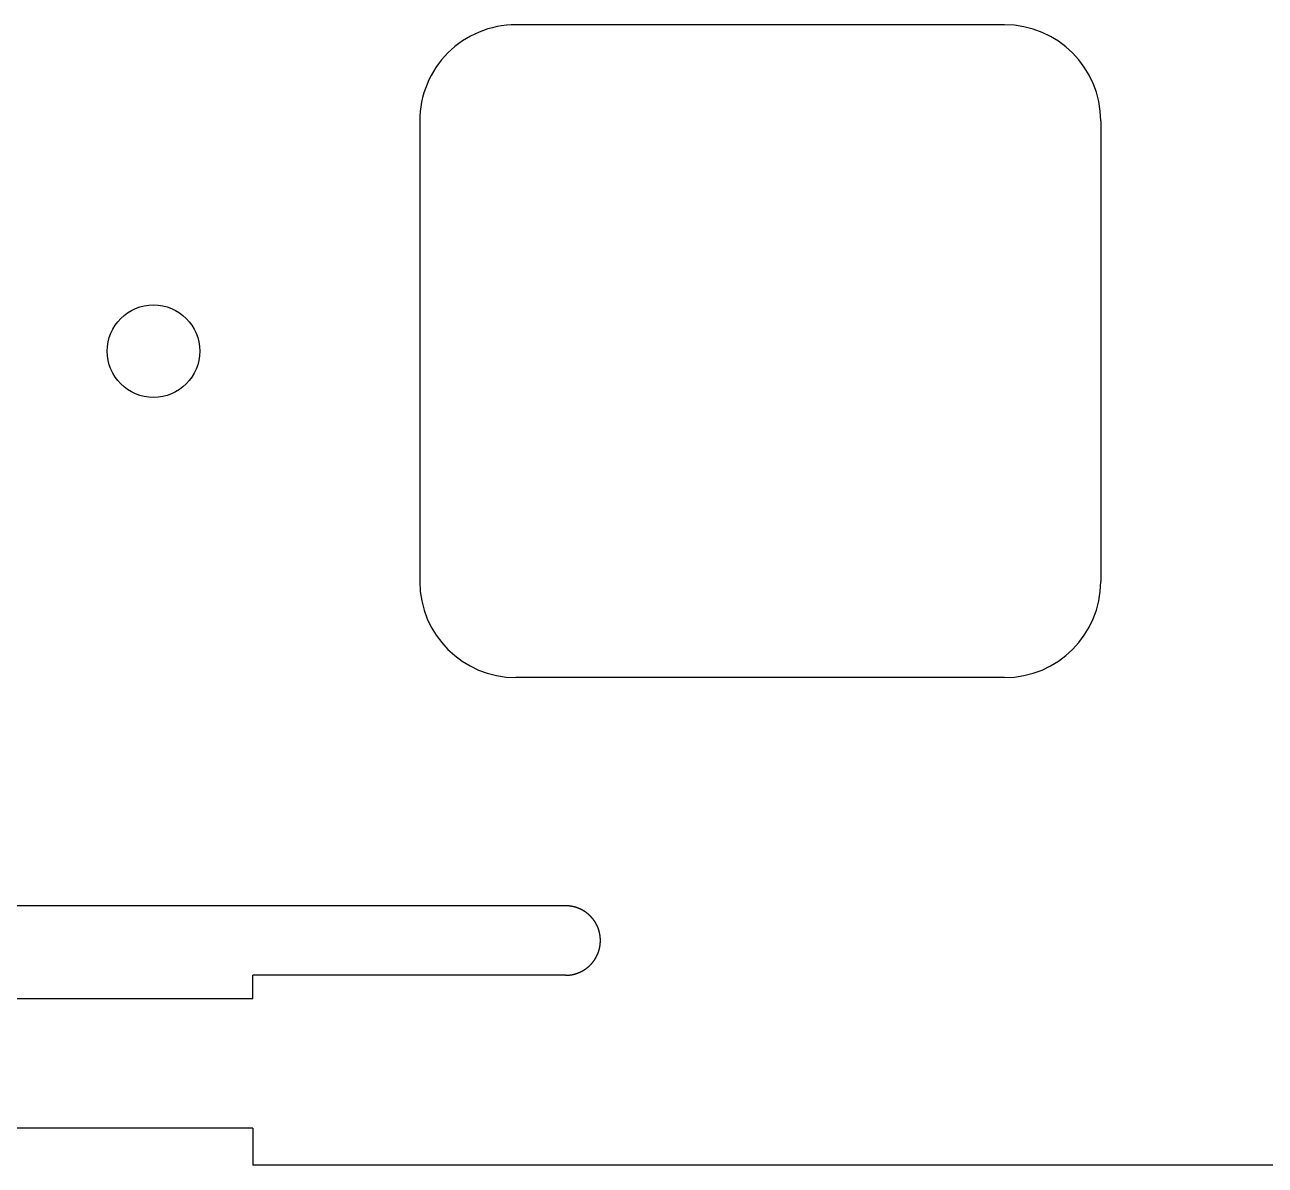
# Model space of a CAD drawing. Header units: millimetres. Extents: x -11 to 340, y -118 to 18.
# Drawn here: x 274.64 to 301.41, y -117.6 to -92.96 of the extents above; entities that cross this region are included whole.
import ezdxf

# ---------------------------------------------------------------- set-up
doc = ezdxf.new("R2010")
doc.units = ezdxf.units.MM
doc.header["$MEASUREMENT"] = 0
doc.layers.add('BLACK', color=7, linetype='CONTINUOUS')

msp = doc.modelspace()

# ---------------------------------------------------------------- linework, layer by layer
at = {"layer": 'BLACK', "linetype": 'Continuous'}
for p, q in [((285.237501, -92.962502), (285.237501, -92.9625)), ((295.7875, -92.9625), (285.237501, -92.9625)), ((283.162501, -95.0375), (283.162501, -104.9875)), ((297.862501, -95.0375), (297.862501, -104.9875)), ((295.787501, -107.0625), (285.2375, -107.0625)), ((295.787501, -107.062501), (295.787501, -107.0625)), ((286.3125, -111.9925), (221.893425, -111.9925)), ((286.313297, -111.9925), (286.3125, -111.9925)), ((286.317214, -111.992515), (286.313297, -111.9925)), ((286.321127, -111.992549), (286.317214, -111.992515)), ((286.325039, -111.992603), (286.321127, -111.992549)), ((286.328947, -111.992677), (286.325039, -111.992603)), ((286.332854, -111.992771), (286.328947, -111.992677)), ((286.336757, -111.992885), (286.332854, -111.992771)), ((286.340659, -111.993019), (286.336757, -111.992885)), ((286.344556, -111.993173), (286.340659, -111.993019)), ((286.348454, -111.993347), (286.344556, -111.993173)), ((286.352346, -111.99354), (286.348454, -111.993347)), ((286.356237, -111.993754), (286.352346, -111.99354)), ((286.360123, -111.993988), (286.356237, -111.993754)), ((286.364009, -111.994241), (286.360123, -111.993988)), ((286.36789, -111.994514), (286.364009, -111.994241)), ((286.37177, -111.994808), (286.36789, -111.994514)), ((286.375644, -111.995121), (286.37177, -111.994808)), ((286.379518, -111.995453), (286.375644, -111.995121)), ((286.383386, -111.995806), (286.379518, -111.995453)), ((286.387253, -111.996179), (286.383386, -111.995806)), ((286.391114, -111.996571), (286.387253, -111.996179)), ((286.394975, -111.996983), (286.391114, -111.996571)), ((286.39883, -111.997415), (286.394975, -111.996983)), ((286.402683, -111.997866), (286.39883, -111.997415)), ((286.406531, -111.998338), (286.402683, -111.997866)), ((286.410378, -111.998829), (286.406531, -111.998338)), ((286.414218, -111.99934), (286.410378, -111.998829)), ((286.418058, -111.99987), (286.414218, -111.99934)), ((286.421891, -112.00042), (286.418058, -111.99987)), ((286.425722, -112.00099), (286.421891, -112.00042)), ((286.429548, -112.00158), (286.425722, -112.00099)), ((286.433371, -112.002189), (286.429548, -112.00158)), ((286.437189, -112.002818), (286.433371, -112.002189)), ((286.441004, -112.003466), (286.437189, -112.002818)), ((286.444813, -112.004134), (286.441004, -112.003466)), ((286.448621, -112.004822), (286.444813, -112.004134)), ((286.452421, -112.005529), (286.448621, -112.004822)), ((286.45622, -112.006256), (286.452421, -112.005529)), ((286.460012, -112.007002), (286.45622, -112.006256)), ((286.463801, -112.007768), (286.460012, -112.007002)), ((286.467584, -112.008553), (286.463801, -112.007768)), ((286.471365, -112.009358), (286.467584, -112.008553)), ((286.475138, -112.010182), (286.471365, -112.009358)), ((286.478909, -112.011026), (286.475138, -112.010182)), ((286.482673, -112.011889), (286.478909, -112.011026)), ((286.486434, -112.012772), (286.482673, -112.011889)), ((286.490188, -112.013674), (286.486434, -112.012772)), ((286.49394, -112.014596), (286.490188, -112.013674)), ((286.497683, -112.015536), (286.49394, -112.014596)), ((286.501424, -112.016496), (286.497683, -112.015536)), ((286.505158, -112.017476), (286.501424, -112.016496)), ((286.508888, -112.018475), (286.505158, -112.017476)), ((286.512611, -112.019492), (286.508888, -112.018475)), ((286.51633, -112.02053), (286.512611, -112.019492)), ((286.520042, -112.021586), (286.51633, -112.02053)), ((286.52375, -112.022662), (286.520042, -112.021586)), ((286.52745, -112.023757), (286.52375, -112.022662)), ((286.531147, -112.024871), (286.52745, -112.023757)), ((286.534836, -112.026004), (286.531147, -112.024871)), ((286.538521, -112.027157), (286.534836, -112.026004)), ((286.542197, -112.028328), (286.538521, -112.027157)), ((286.54587, -112.029519), (286.542197, -112.028328)), ((286.549535, -112.030728), (286.54587, -112.029519)), ((286.553195, -112.031957), (286.549535, -112.030728)), ((286.556847, -112.033204), (286.553195, -112.031957)), ((286.560494, -112.034471), (286.556847, -112.033204)), ((286.564133, -112.035756), (286.560494, -112.034471)), ((286.567768, -112.037061), (286.564133, -112.035756)), ((286.571394, -112.038384), (286.567768, -112.037061)), ((286.575015, -112.039726), (286.571394, -112.038384)), ((286.578627, -112.041087), (286.575015, -112.039726)), ((286.582234, -112.042467), (286.578627, -112.041087)), ((286.585832, -112.043865), (286.582234, -112.042467)), ((286.589426, -112.045282), (286.585832, -112.043865)), ((286.59301, -112.046718), (286.589426, -112.045282)), ((286.596588, -112.048173), (286.59301, -112.046718)), ((286.600158, -112.049646), (286.596588, -112.048173)), ((286.603722, -112.051138), (286.600158, -112.049646)), ((286.607277, -112.052648), (286.603722, -112.051138)), ((286.610826, -112.054177), (286.607277, -112.052648)), ((286.614365, -112.055724), (286.610826, -112.054177)), ((286.617899, -112.057291), (286.614365, -112.055724)), ((286.621422, -112.058875), (286.617899, -112.057291)), ((286.62494, -112.060478), (286.621422, -112.058875)), ((286.628448, -112.062098), (286.62494, -112.060478)), ((286.63195, -112.063738), (286.628448, -112.062098)), ((286.635441, -112.065395), (286.63195, -112.063738)), ((286.638926, -112.067072), (286.635441, -112.065395)), ((286.642401, -112.068765), (286.638926, -112.067072)), ((286.645869, -112.070478), (286.642401, -112.068765)), ((286.649327, -112.072208), (286.645869, -112.070478)), ((286.652778, -112.073957), (286.649327, -112.072208)), ((286.656219, -112.075723), (286.652778, -112.073957)), ((286.659653, -112.077507), (286.656219, -112.075723)), ((286.663076, -112.079309), (286.659653, -112.077507)), ((286.666491, -112.08113), (286.663076, -112.079309)), ((286.669896, -112.082967), (286.666491, -112.08113)), ((286.673293, -112.084824), (286.669896, -112.082967)), ((286.67668, -112.086697), (286.673293, -112.084824)), ((286.680058, -112.088588), (286.67668, -112.086697)), ((286.683426, -112.090497), (286.680058, -112.088588)), ((286.686786, -112.092424), (286.683426, -112.090497)), ((286.690134, -112.094368), (286.686786, -112.092424)), ((286.693474, -112.096329), (286.690134, -112.094368)), ((286.696803, -112.098308), (286.693474, -112.096329)), ((286.700124, -112.100305), (286.696803, -112.098308)), ((286.703433, -112.102318), (286.700124, -112.100305)), ((286.706733, -112.10435), (286.703433, -112.102318)), ((286.710022, -112.106398), (286.706733, -112.10435)), ((286.713302, -112.108463), (286.710022, -112.106398)), ((286.71657, -112.110546), (286.713302, -112.108463)), ((286.719829, -112.112646), (286.71657, -112.110546)), ((286.723077, -112.114762), (286.719829, -112.112646)), ((286.726314, -112.116896), (286.723077, -112.114762)), ((286.72954, -112.119046), (286.726314, -112.116896)), ((286.732756, -112.121214), (286.72954, -112.119046)), ((286.735961, -112.123398), (286.732756, -112.121214)), ((286.739155, -112.125599), (286.735961, -112.123398)), ((286.742337, -112.127816), (286.739155, -112.125599)), ((286.745509, -112.13005), (286.742337, -112.127816)), ((286.748669, -112.1323), (286.745509, -112.13005)), ((286.751818, -112.134568), (286.748669, -112.1323)), ((286.754955, -112.136851), (286.751818, -112.134568)), ((286.758081, -112.139151), (286.754955, -112.136851)), ((286.761195, -112.141467), (286.758081, -112.139151)), ((286.764297, -112.143799), (286.761195, -112.141467)), ((286.767388, -112.146148), (286.764297, -112.143799)), ((286.770467, -112.148512), (286.767388, -112.146148)), ((286.773533, -112.150893), (286.770467, -112.148512)), ((286.776588, -112.153289), (286.773533, -112.150893)), ((286.77963, -112.155701), (286.776588, -112.153289)), ((286.78266, -112.15813), (286.77963, -112.155701)), ((286.785677, -112.160573), (286.78266, -112.15813)), ((286.788683, -112.163033), (286.785677, -112.160573)), ((286.791675, -112.165508), (286.788683, -112.163033)), ((286.794655, -112.167998), (286.791675, -112.165508)), ((286.797623, -112.170504), (286.794655, -112.167998)), ((286.800577, -112.173026), (286.797623, -112.170504)), ((286.803519, -112.175562), (286.800577, -112.173026)), ((286.806447, -112.178114), (286.803519, -112.175562)), ((286.809363, -112.180681), (286.806447, -112.178114)), ((286.812265, -112.183263), (286.809363, -112.180681)), ((286.815154, -112.18586), (286.812265, -112.183263)), ((286.81803, -112.188472), (286.815154, -112.18586)), ((286.820892, -112.191099), (286.81803, -112.188472)), ((286.823741, -112.19374), (286.820892, -112.191099)), ((286.826576, -112.196397), (286.823741, -112.19374)), ((286.829398, -112.199067), (286.826576, -112.196397)), ((286.832205, -112.201753), (286.829398, -112.199067)), ((286.834999, -112.204452), (286.832205, -112.201753)), ((286.837779, -112.207166), (286.834999, -112.204452)), ((286.840545, -112.209895), (286.837779, -112.207166)), ((286.843297, -112.212637), (286.840545, -112.209895)), ((286.848758, -112.218165), (286.843297, -112.212637)), ((286.854162, -112.223748), (286.848758, -112.218165)), ((286.859508, -112.229386), (286.854162, -112.223748)), ((286.864795, -112.235078), (286.859508, -112.229386)), ((286.870022, -112.240824), (286.864795, -112.235078)), ((286.87519, -112.246624), (286.870022, -112.240824)), ((286.880298, -112.252475), (286.87519, -112.246624)), ((286.885344, -112.258379), (286.880298, -112.252475)), ((286.890329, -112.264333), (286.885344, -112.258379)), ((286.895251, -112.270337), (286.890329, -112.264333)), ((286.900111, -112.276391), (286.895251, -112.270337)), ((286.904907, -112.282494), (286.900111, -112.276391)), ((286.90964, -112.288645), (286.904907, -112.282494)), ((286.914307, -112.294843), (286.90964, -112.288645)), ((286.91891, -112.301087), (286.914307, -112.294843)), ((286.923448, -112.307378), (286.91891, -112.301087)), ((286.927919, -112.313714), (286.923448, -112.307378)), ((286.932324, -112.320094), (286.927919, -112.313714)), ((286.936662, -112.326517), (286.932324, -112.320094)), ((286.940932, -112.332984), (286.936662, -112.326517)), ((286.945134, -112.339493), (286.940932, -112.332984)), ((286.949269, -112.346044), (286.945134, -112.339493)), ((286.953334, -112.352635), (286.949269, -112.346044)), ((286.95733, -112.359266), (286.953334, -112.352635)), ((286.961256, -112.365936), (286.95733, -112.359266)), ((286.965113, -112.372645), (286.961256, -112.365936)), ((286.968899, -112.379392), (286.965113, -112.372645)), ((286.972614, -112.386176), (286.968899, -112.379392)), ((286.976257, -112.392996), (286.972614, -112.386176)), ((286.97983, -112.399852), (286.976257, -112.392996)), ((286.98333, -112.406743), (286.97983, -112.399852)), ((286.986758, -112.413668), (286.98333, -112.406743)), ((286.990114, -112.420627), (286.986758, -112.413668)), ((286.993396, -112.427618), (286.990114, -112.420627)), ((286.996606, -112.434642), (286.993396, -112.427618)), ((286.999742, -112.441697), (286.996606, -112.434642)), ((287.002804, -112.448782), (286.999742, -112.441697)), ((287.005792, -112.455898), (287.002804, -112.448782)), ((287.008706, -112.463043), (287.005792, -112.455898)), ((287.011545, -112.470217), (287.008706, -112.463043)), ((287.014309, -112.477419), (287.011545, -112.470217)), ((287.016999, -112.484648), (287.014309, -112.477419)), ((287.019612, -112.491903), (287.016999, -112.484648)), ((287.022151, -112.499185), (287.019612, -112.491903)), ((287.024613, -112.506493), (287.022151, -112.499185)), ((287.027, -112.513825), (287.024613, -112.506493)), ((287.02931, -112.521181), (287.027, -112.513825)), ((287.031545, -112.528561), (287.02931, -112.521181)), ((287.033702, -112.535964), (287.031545, -112.528561)), ((287.035783, -112.543389), (287.033702, -112.535964)), ((287.037787, -112.550836), (287.035783, -112.543389)), ((287.039714, -112.558304), (287.037787, -112.550836)), ((287.041564, -112.565792), (287.039714, -112.558304)), ((287.043336, -112.573301), (287.041564, -112.565792)), ((287.045031, -112.580829), (287.043336, -112.573301)), ((287.046648, -112.588376), (287.045031, -112.580829)), ((287.048187, -112.595941), (287.046648, -112.588376)), ((287.049649, -112.603524), (287.048187, -112.595941)), ((287.051032, -112.611124), (287.049649, -112.603524)), ((287.052337, -112.618741), (287.051032, -112.611124)), ((287.053564, -112.626375), (287.052337, -112.618741)), ((287.054713, -112.634024), (287.053564, -112.626375)), ((287.055783, -112.641688), (287.054713, -112.634024)), ((287.056774, -112.649367), (287.055783, -112.641688)), ((287.057687, -112.65706), (287.056774, -112.649367)), ((287.058521, -112.664768), (287.057687, -112.65706)), ((287.059275, -112.672488), (287.058521, -112.664768)), ((287.059951, -112.680221), (287.059275, -112.672488)), ((287.060548, -112.687967), (287.059951, -112.680221)), ((287.061065, -112.695725), (287.060548, -112.687967)), ((287.061503, -112.703494), (287.061065, -112.695725)), ((287.061862, -112.711275), (287.061503, -112.703494)), ((287.062141, -112.719066), (287.061862, -112.711275)), ((287.06234, -112.726868), (287.062141, -112.719066)), ((287.019244, -112.994134), (287.020529, -112.990495)), ((287.020529, -112.990495), (287.021796, -112.986847)), ((287.021796, -112.986847), (287.023043, -112.983195)), ((287.023043, -112.983195), (287.024272, -112.979535)), ((287.024272, -112.979535), (287.025481, -112.975871)), ((287.025481, -112.975871), (287.026672, -112.972198)), ((287.026672, -112.972198), (287.027843, -112.968521)), ((287.027843, -112.968521), (287.028996, -112.964836)), ((287.028996, -112.964836), (287.030129, -112.961148)), ((287.030129, -112.961148), (287.031243, -112.957451)), ((287.031243, -112.957451), (287.032338, -112.95375)), ((287.032338, -112.95375), (287.033414, -112.950042)), ((287.033414, -112.950042), (287.03447, -112.946331)), ((287.03447, -112.946331), (287.035508, -112.942611)), ((287.035508, -112.942611), (287.036525, -112.938888)), ((287.036525, -112.938888), (287.037524, -112.935158)), ((287.037524, -112.935158), (287.038504, -112.931425)), ((287.038504, -112.931425), (287.039464, -112.927684)), ((287.039464, -112.927684), (287.040404, -112.92394)), ((287.040404, -112.92394), (287.041326, -112.920189)), ((287.041326, -112.920189), (287.042228, -112.916435)), ((287.042228, -112.916435), (287.043111, -112.912673)), ((287.043111, -112.912673), (287.043974, -112.908909)), ((287.043974, -112.908909), (287.044818, -112.905138)), ((287.044818, -112.905138), (287.045642, -112.901365)), ((287.045642, -112.901365), (287.046447, -112.897584)), ((287.046447, -112.897584), (287.047232, -112.893802)), ((287.047232, -112.893802), (287.047998, -112.890012)), ((287.047998, -112.890012), (287.048744, -112.88622)), ((287.048744, -112.88622), (287.049471, -112.882421)), ((287.049471, -112.882421), (287.050178, -112.878621)), ((287.050178, -112.878621), (287.050866, -112.874814)), ((287.050866, -112.874814), (287.051534, -112.871005)), ((287.051534, -112.871005), (287.052182, -112.867189)), ((287.052182, -112.867189), (287.052811, -112.863372)), ((287.052811, -112.863372), (287.05342, -112.859548)), ((287.05342, -112.859548), (287.05401, -112.855723)), ((287.05401, -112.855723), (287.05458, -112.851891)), ((287.05458, -112.851891), (287.05513, -112.848058)), ((287.05513, -112.848058), (287.05566, -112.844219)), ((287.05566, -112.844219), (287.056171, -112.840378)), ((287.056171, -112.840378), (287.056662, -112.836531)), ((287.056662, -112.836531), (287.057134, -112.832684)), ((287.057134, -112.832684), (287.057585, -112.82883)), ((287.057585, -112.82883), (287.058017, -112.824975)), ((287.058017, -112.824975), (287.058429, -112.821115)), ((287.058429, -112.821115), (287.058821, -112.817253)), ((287.058821, -112.817253), (287.059194, -112.813386)), ((287.059194, -112.813386), (287.059547, -112.809518)), ((287.059547, -112.809518), (287.059879, -112.805644)), ((287.059879, -112.805644), (287.060192, -112.80177)), ((287.060192, -112.80177), (287.060486, -112.79789)), ((287.060486, -112.79789), (287.060759, -112.794009)), ((287.060759, -112.794009), (287.061012, -112.790124)), ((287.061012, -112.790124), (287.061246, -112.786237)), ((287.061246, -112.786237), (287.06146, -112.782346)), ((287.06146, -112.782346), (287.061653, -112.778454)), ((287.061653, -112.778454), (287.061827, -112.774557)), ((287.061827, -112.774557), (287.061981, -112.770659)), ((287.061981, -112.770659), (287.062115, -112.766757)), ((287.062115, -112.766757), (287.062229, -112.762854)), ((287.062229, -112.762854), (287.062323, -112.758947)), ((287.062323, -112.758947), (287.062397, -112.755039)), ((287.06246, -112.734679), (287.06234, -112.726868)), ((287.062397, -112.755039), (287.062451, -112.751127)), ((287.062451, -112.751127), (287.062485, -112.747214)), ((287.0625, -112.7425), (287.06246, -112.734679)), ((287.062485, -112.747214), (287.0625, -112.743296)), ((287.0625, -112.743296), (287.0625, -112.7425)), ((286.853248, -113.262206), (286.855933, -113.259398)), ((286.855933, -113.259398), (286.858604, -113.256576)), ((286.858604, -113.256576), (286.86126, -113.253741)), ((286.86126, -113.253741), (286.863901, -113.250892)), ((286.863901, -113.250892), (286.866528, -113.24803)), ((286.866528, -113.24803), (286.86914, -113.245154)), ((286.86914, -113.245154), (286.871737, -113.242265)), ((286.871737, -113.242265), (286.874319, -113.239363)), ((286.874319, -113.239363), (286.876886, -113.236448)), ((286.876886, -113.236448), (286.879438, -113.233519)), ((286.879438, -113.233519), (286.881974, -113.230577)), ((286.881974, -113.230577), (286.884496, -113.227623)), ((286.884496, -113.227623), (286.887002, -113.224656)), ((286.887002, -113.224656), (286.889492, -113.221676)), ((286.889492, -113.221676), (286.891967, -113.218683)), ((286.891967, -113.218683), (286.894427, -113.215678)), ((286.894427, -113.215678), (286.89687, -113.21266)), ((286.89687, -113.21266), (286.899299, -113.20963)), ((286.899299, -113.20963), (286.901711, -113.206588)), ((286.901711, -113.206588), (286.904107, -113.203533)), ((286.904107, -113.203533), (286.906488, -113.200467)), ((286.906488, -113.200467), (286.908852, -113.197388)), ((286.908852, -113.197388), (286.911201, -113.194298)), ((286.911201, -113.194298), (286.913533, -113.191195)), ((286.913533, -113.191195), (286.915849, -113.188081)), ((286.915849, -113.188081), (286.918149, -113.184955)), ((286.918149, -113.184955), (286.920432, -113.181818)), ((286.920432, -113.181818), (286.9227, -113.178669)), ((286.9227, -113.178669), (286.92495, -113.175509)), ((286.92495, -113.175509), (286.927184, -113.172337)), ((286.927184, -113.172337), (286.929401, -113.169155)), ((286.929401, -113.169155), (286.931603, -113.165961)), ((286.931603, -113.165961), (286.933786, -113.162757)), ((286.933786, -113.162757), (286.935954, -113.159541)), ((286.935954, -113.159541), (286.938104, -113.156315)), ((286.938104, -113.156315), (286.940238, -113.153077)), ((286.940238, -113.153077), (286.942354, -113.14983)), ((286.942354, -113.14983), (286.944454, -113.146571)), ((286.944454, -113.146571), (286.946537, -113.143302)), ((286.946537, -113.143302), (286.948602, -113.140023)), ((286.948602, -113.140023), (286.95065, -113.136734)), ((286.95065, -113.136734), (286.952682, -113.133433)), ((286.952682, -113.133433), (286.954695, -113.130124)), ((286.954695, -113.130124), (286.956692, -113.126804)), ((286.956692, -113.126804), (286.958671, -113.123475)), ((286.958671, -113.123475), (286.960632, -113.120134)), ((286.960632, -113.120134), (286.962576, -113.116786)), ((286.962576, -113.116786), (286.964503, -113.113426)), ((286.964503, -113.113426), (286.966412, -113.110059)), ((286.966412, -113.110059), (286.968303, -113.10668)), ((286.968303, -113.10668), (286.970176, -113.103294)), ((286.970176, -113.103294), (286.972033, -113.099896)), ((286.972033, -113.099896), (286.97387, -113.096491)), ((286.97387, -113.096491), (286.975691, -113.093076)), ((286.975691, -113.093076), (286.977493, -113.089653)), ((286.977493, -113.089653), (286.979277, -113.08622)), ((286.979277, -113.08622), (286.981043, -113.082779)), ((286.981043, -113.082779), (286.982792, -113.079328)), ((286.982792, -113.079328), (286.984522, -113.07587)), ((286.984522, -113.07587), (286.986235, -113.072402)), ((286.986235, -113.072402), (286.987928, -113.068927)), ((286.987928, -113.068927), (286.989605, -113.065442)), ((286.989605, -113.065442), (286.991262, -113.06195)), ((286.991262, -113.06195), (286.992902, -113.058448)), ((286.992902, -113.058448), (286.994522, -113.05494)), ((286.994522, -113.05494), (286.996125, -113.051423)), ((286.996125, -113.051423), (286.997709, -113.047899)), ((286.997709, -113.047899), (286.999276, -113.044365)), ((286.999276, -113.044365), (287.000823, -113.040826)), ((287.000823, -113.040826), (287.002352, -113.037277)), ((287.002352, -113.037277), (287.003862, -113.033722)), ((287.003862, -113.033722), (287.005354, -113.030158)), ((287.005354, -113.030158), (287.006827, -113.026589)), ((287.006827, -113.026589), (287.008282, -113.02301)), ((287.008282, -113.02301), (287.009718, -113.019426)), ((287.009718, -113.019426), (287.011135, -113.015833)), ((287.011135, -113.015833), (287.012533, -113.012234)), ((287.012533, -113.012234), (287.013913, -113.008627)), ((287.013913, -113.008627), (287.015274, -113.005015)), ((287.015274, -113.005015), (287.016616, -113.001394)), ((287.016616, -113.001394), (287.017939, -112.997768)), ((287.017939, -112.997768), (287.019244, -112.994134)), ((279.5625, -113.995029), (279.5625, -113.4925)), ((286.3125, -113.4925), (279.5625, -113.4925)), ((286.3125, -113.4925), (286.320321, -113.49246)), ((286.320321, -113.49246), (286.328132, -113.49234)), ((286.328132, -113.49234), (286.335934, -113.492141)), ((286.335934, -113.492141), (286.343725, -113.491862)), ((286.343725, -113.491862), (286.351506, -113.491503)), ((286.351506, -113.491503), (286.359275, -113.491065)), ((286.359275, -113.491065), (286.367033, -113.490548)), ((286.367033, -113.490548), (286.374779, -113.489951)), ((286.374779, -113.489951), (286.382512, -113.489275)), ((286.382512, -113.489275), (286.390233, -113.488521)), ((286.390233, -113.488521), (286.39794, -113.487687)), ((286.39794, -113.487687), (286.405633, -113.486774)), ((286.405633, -113.486774), (286.413312, -113.485783)), ((286.413312, -113.485783), (286.420976, -113.484713)), ((286.420976, -113.484713), (286.428626, -113.483564)), ((286.428626, -113.483564), (286.436259, -113.482337)), ((286.436259, -113.482337), (286.443876, -113.481032)), ((286.443876, -113.481032), (286.451476, -113.479649)), ((286.451476, -113.479649), (286.459059, -113.478187)), ((286.459059, -113.478187), (286.466625, -113.476648)), ((286.466625, -113.476648), (286.474172, -113.475031)), ((286.474172, -113.475031), (286.4817, -113.473336)), ((286.4817, -113.473336), (286.489208, -113.471564)), ((286.489208, -113.471564), (286.496697, -113.469714)), ((286.496697, -113.469714), (286.504165, -113.467787)), ((286.504165, -113.467787), (286.511612, -113.465783)), ((286.511612, -113.465783), (286.519037, -113.463702)), ((286.519037, -113.463702), (286.526439, -113.461545)), ((286.526439, -113.461545), (286.533819, -113.459311)), ((286.533819, -113.459311), (286.541176, -113.457)), ((286.541176, -113.457), (286.548508, -113.454613)), ((286.548508, -113.454613), (286.555815, -113.452151)), ((286.555815, -113.452151), (286.563097, -113.449612)), ((286.563097, -113.449612), (286.570353, -113.446999)), ((286.570353, -113.446999), (286.577582, -113.444309)), ((286.577582, -113.444309), (286.584784, -113.441545)), ((286.584784, -113.441545), (286.591957, -113.438706)), ((286.591957, -113.438706), (286.599102, -113.435792)), ((286.599102, -113.435792), (286.606218, -113.432804)), ((286.606218, -113.432804), (286.613304, -113.429742)), ((286.613304, -113.429742), (286.620359, -113.426606)), ((286.620359, -113.426606), (286.627382, -113.423397)), ((286.627382, -113.423397), (286.634373, -113.420114)), ((286.634373, -113.420114), (286.641332, -113.416758)), ((286.641332, -113.416758), (286.648257, -113.41333)), ((286.648257, -113.41333), (286.655148, -113.40983)), ((286.655148, -113.40983), (286.662004, -113.406258)), ((286.662004, -113.406258), (286.668824, -113.402614)), ((286.668824, -113.402614), (286.675608, -113.398899)), ((286.675608, -113.398899), (286.682355, -113.395113)), ((286.682355, -113.395113), (286.689064, -113.391256)), ((286.689064, -113.391256), (286.695734, -113.38733)), ((286.695734, -113.38733), (286.702366, -113.383334)), ((286.702366, -113.383334), (286.708957, -113.379269)), ((286.708957, -113.379269), (286.715507, -113.375135)), ((286.715507, -113.375135), (286.722016, -113.370932)), ((286.722016, -113.370932), (286.728483, -113.366662)), ((286.728483, -113.366662), (286.734907, -113.362324)), ((286.734907, -113.362324), (286.741287, -113.357919)), ((286.741287, -113.357919), (286.747622, -113.353448)), ((286.747622, -113.353448), (286.753913, -113.34891)), ((286.753913, -113.34891), (286.760158, -113.344308)), ((286.760158, -113.344308), (286.766356, -113.33964)), ((286.766356, -113.33964), (286.772506, -113.334907)), ((286.772506, -113.334907), (286.778609, -113.330111)), ((286.778609, -113.330111), (286.784663, -113.325252)), ((286.784663, -113.325252), (286.790667, -113.320329)), ((286.790667, -113.320329), (286.796622, -113.315344)), ((286.796622, -113.315344), (286.802525, -113.310298)), ((286.802525, -113.310298), (286.808376, -113.305191)), ((286.808376, -113.305191), (286.814176, -113.300023)), ((286.814176, -113.300023), (286.819922, -113.294795)), ((286.819922, -113.294795), (286.825614, -113.289508)), ((286.825614, -113.289508), (286.831253, -113.284162)), ((286.831253, -113.284162), (286.836836, -113.278758)), ((286.836836, -113.278758), (286.842363, -113.273297)), ((286.842363, -113.273297), (286.845105, -113.270545)), ((286.845105, -113.270545), (286.847834, -113.267779)), ((286.847834, -113.267779), (286.850548, -113.264999)), ((286.850548, -113.264999), (286.853248, -113.262206)), ((266.8625, -113.995029), (279.5625, -113.995029)), ((279.5625, -116.795029), (266.8625, -116.795029)), ((279.5625, -116.795029), (279.5625, -117.595029)), ((309.5625, -117.595029), (279.5625, -117.595029))]:
    msp.add_line(p, q, dxfattribs=at)
at = {"layer": 'BLACK'}
msp.add_circle((277.415625, -100.0125), 1, dxfattribs=at)
for centre, radius, start, end in [((285.2375, -95.0375), 2.074999, 89.9999724, 180), ((295.7875, -95.0375), 2.075, 0, 90), ((285.2375, -104.9875), 2.075, 180, 270), ((295.7875, -104.9875), 2.075001, 270.0000276, 0)]:
    msp.add_arc(centre, radius, start, end, dxfattribs=at)

doc.saveas('drawing.dxf')
